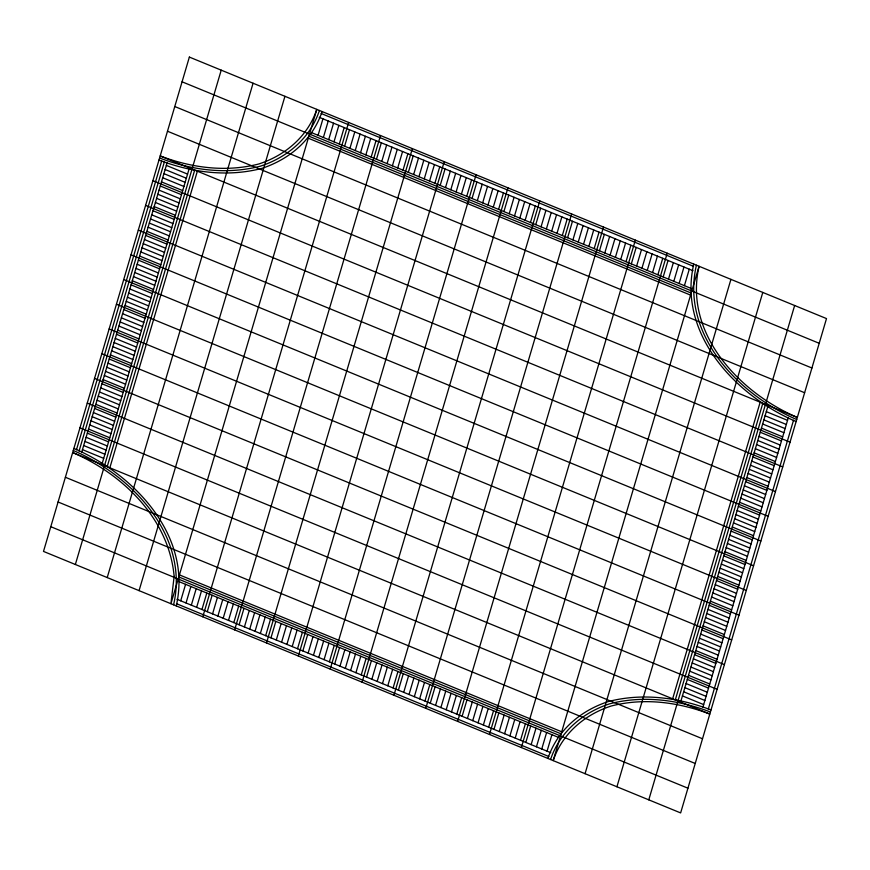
<?xml version="1.0" encoding="UTF-8"?>
<svg xmlns="http://www.w3.org/2000/svg" width="870" height="870" viewBox="0 0 870 870"><rect width="100%" height="100%" fill="white"/><g stroke="black" fill="none" stroke-linecap="round" stroke-linejoin="round"><path stroke-width="1.3" d="M173.587 604.813C189.529 536.105 132.153 475.607 73.276 450.497M176.24 605.901C192.509 535.8 133.958 474.052 73.885 448.431M693.76 264.099C677.491 334.2 736.042 395.948 796.115 421.569M696.413 265.187C680.471 333.895 737.847 394.393 796.724 419.503M76.462 449.79L161.711 160.885M79.04 451.16L164.441 161.7M81.617 452.52L167.181 162.527M102.214 463.405L189.051 169.074M75.353 564.5L221.219 70.155M107.347 466.157L194.532 170.672M109.75 468.103L197.446 170.911M107.217 577.571L253.072 83.226M139.069 590.643L284.936 96.309M180.71 600.811L185.582 584.336M318.072 135.307L322.933 118.831M186.028 602.986L190.889 586.51M323.379 137.482L328.24 121.006M191.335 605.172L196.196 588.696M328.686 139.668L333.547 123.192M196.642 607.347L201.503 590.871M333.993 141.843L338.854 125.367M201.949 609.522L206.81 593.046M339.311 144.028L344.172 127.542M202.786 616.797L348.642 122.452M207.267 611.708L212.128 595.232M344.618 146.203L349.479 129.728M212.574 613.883L217.435 597.407M349.925 148.378L354.786 131.903M217.881 616.069L222.742 599.582M355.232 150.564L360.093 134.078M223.188 618.244L228.049 601.768M360.539 152.739L365.411 136.264M228.505 620.419L233.367 603.943M365.857 154.914L370.718 138.439M233.812 622.605L238.674 606.129M371.164 157.1L376.025 140.625M234.639 629.869L380.505 135.535M239.119 624.78L243.981 608.304M376.471 159.275L381.332 142.8M244.426 626.965L249.288 610.479M381.778 161.461L386.639 144.975M249.733 629.14L254.605 612.665M387.096 163.636L391.957 147.16M255.051 631.315L259.912 614.84M392.403 165.811L397.264 149.335M260.358 633.501L265.219 617.015M397.71 167.997L402.571 151.51M265.665 635.676L270.526 619.201M403.017 170.172L407.878 153.696M266.503 642.941L412.358 148.607M270.972 637.851L275.833 621.376M408.334 172.347L413.196 155.871M276.29 640.037L281.151 623.562M413.642 174.533L418.503 158.057M281.597 642.212L286.458 625.737M418.948 176.708L423.81 160.232M286.904 644.398L291.765 627.912M424.255 178.894L429.117 162.407M292.211 646.573L297.072 630.097M429.562 181.069L434.434 164.593M297.529 648.748L302.39 632.272M434.88 183.244L439.741 166.768M298.356 656.024L444.222 161.679M302.836 650.934L307.697 634.458M440.187 185.43L445.048 168.954M308.143 653.109L313.004 636.633M445.494 187.605L450.355 171.129M313.45 655.284L318.311 638.808M450.801 189.78L455.662 173.304M318.757 657.47L323.629 640.994M456.119 191.965L460.98 175.49M324.075 659.645L328.936 643.169M461.426 194.141L466.287 177.665M329.382 661.831L334.243 645.344M466.733 196.326L471.594 179.84M330.208 669.095L476.075 174.75M334.689 664.006L339.55 647.53M472.04 198.501L476.901 182.026M339.996 666.181L344.857 649.705M477.347 200.676L482.219 184.201M345.314 668.367L350.175 651.891M482.665 202.862L487.526 186.387M350.621 670.542L355.482 654.066M487.972 205.037L492.833 188.562M355.928 672.727L360.789 656.241M493.279 207.223L498.14 190.737M361.235 674.902L366.096 658.427M498.586 209.398L503.447 192.922M362.072 682.167L507.928 187.833M366.553 677.077L371.414 660.602M503.904 211.573L508.765 195.097M371.86 679.263L376.721 662.777M509.211 213.759L514.072 197.272M377.167 681.438L382.028 664.963M514.518 215.934L519.379 199.458M382.474 683.613L387.335 667.138M519.825 218.109L524.686 201.633M387.781 685.799L392.653 669.324M525.143 220.295L530.004 203.819M393.099 687.974L397.96 671.499M530.45 222.47L535.311 205.994M393.925 695.25L539.791 200.905M398.406 690.16L403.267 673.674M535.757 224.656L540.618 208.169M403.713 692.335L408.574 675.859M541.064 226.831L545.925 210.355M409.02 694.51L413.881 678.034M546.371 229.006L551.243 212.53M414.337 696.696L419.199 680.22M551.689 231.192L556.55 214.716M419.644 698.871L424.506 682.395M556.996 233.367L561.857 216.891M424.951 701.046L429.813 684.57M562.303 235.542L567.164 219.066M425.778 708.321L571.644 213.976M430.258 703.232L435.12 686.756M567.61 237.727L572.471 221.252M435.565 705.407L440.437 688.931M572.928 239.902L577.789 223.427M440.883 707.593L445.744 691.106M578.235 242.088L583.096 225.602M446.19 709.768L451.051 693.292M583.542 244.263L588.403 227.788M451.497 711.943L456.358 695.467M588.849 246.438L593.71 229.963M456.804 714.129L461.665 697.653M594.166 248.624L599.028 232.149M457.642 721.393L603.497 227.059M462.122 716.304L466.983 699.828M599.473 250.799L604.335 234.324M467.429 718.489L472.29 702.003M604.78 252.985L609.642 236.499M472.736 720.664L477.597 704.189M610.087 255.16L614.949 238.684M478.043 722.839L482.904 706.364M615.394 257.335L620.266 240.859M483.361 725.025L488.222 708.539M620.712 259.521L625.573 243.034M488.668 727.2L493.529 710.725M626.019 261.696L630.88 245.22M489.495 734.465L635.361 240.131M493.975 729.375L498.836 712.9M631.326 263.871L636.188 247.395M499.282 731.561L504.143 715.086M636.633 266.057L641.494 249.581M504.589 733.736L509.461 717.261M641.951 268.232L646.812 251.756M509.907 735.922L514.768 719.436M647.258 270.418L652.119 253.931M515.214 738.097L520.075 721.621M652.565 272.593L657.426 256.117M520.521 740.272L525.382 723.796M657.872 274.768L662.733 258.292M521.358 747.547L667.214 253.203M525.828 742.458L530.689 725.971M663.19 276.954L668.051 260.478M531.146 744.633L536.007 728.157M668.497 279.129L673.358 262.653M536.453 746.808L541.314 730.332M673.804 281.304L678.665 264.828M541.76 748.994L546.621 732.518M679.111 283.489L683.972 267.014M547.067 751.169L551.928 734.693M684.418 285.664L689.29 269.189M585.064 773.691L730.93 279.357M616.928 786.774L762.783 292.429M672.553 699.088L760.25 401.896M675.468 699.328L762.653 403.843M648.781 799.845L794.647 305.5M680.949 700.926L767.786 406.594M702.819 707.473L788.383 417.48M708.289 709.115L793.538 420.21M319.442 110.468C310.351 137.949 287.361 157.426 260.282 166.203C226.711 174.892 191.661 170.215 159.58 158.014M322.096 111.556C312.613 139.863 289.601 159.243 261.729 168.432C227.472 177.295 191.704 172.532 158.971 160.069M547.904 758.444C557.387 730.137 580.399 710.757 608.271 701.568C642.528 692.705 678.295 697.468 711.029 709.931M550.558 759.532C559.649 732.051 582.639 712.573 609.718 703.797C643.289 695.108 678.339 699.784 710.42 711.986M321.139 113.481L693.51 266.307M319.225 117.309L692.988 270.711M311.569 132.642L690.921 288.34M182.069 81.802L819.203 343.291M309.611 136.449L690.454 292.755M307.904 138.058L690.943 295.267M174.772 106.521L811.917 368.01M167.486 131.229L804.619 392.729M166.333 165.398L187.572 174.109M766.307 411.64L787.535 420.351M165.115 169.519L186.354 178.23M765.089 415.762L786.328 424.473M163.897 173.641L185.136 182.352M763.871 419.884L785.11 428.595M162.679 177.752L183.918 186.474M762.653 423.994L783.892 432.716M161.472 181.874L182.711 190.595M761.435 428.116L782.674 436.838M152.892 180.666L790.036 442.167M160.254 185.995L181.493 194.717M760.228 432.238L781.467 440.959M159.036 190.117L180.275 198.828M759.01 436.359L780.249 445.07M157.818 194.238L179.057 202.949M757.792 440.481L779.031 449.192M156.611 198.349L177.839 207.071M756.574 444.592L777.813 453.313M155.393 202.471L176.632 211.192M755.367 448.713L776.605 457.435M154.175 206.592L175.414 215.314M754.149 452.835L775.387 461.557M145.605 205.385L782.739 466.885M152.957 210.714L174.196 219.425M752.931 456.957L774.169 465.667M151.739 214.836L172.978 223.546M751.713 461.078L772.951 469.789M150.532 218.946L171.771 227.668M750.505 465.189L771.733 473.911M149.314 223.068L170.553 231.79M749.287 469.311L770.526 478.032M148.096 227.19L169.335 235.911M748.069 473.432L769.308 482.154M146.878 231.311L168.117 240.022M746.851 477.554L768.09 486.265M138.308 230.104L775.453 491.594M145.671 235.433L166.909 244.144M745.633 481.675L766.872 490.386M144.453 239.544L165.691 248.265M744.426 485.786L765.665 494.508M143.235 243.665L164.474 252.387M743.208 489.908L764.447 498.63M142.017 247.787L163.255 256.509M741.99 494.029L763.229 502.751M140.809 251.908L162.037 260.619M740.772 498.151L762.011 506.862M139.591 256.03L160.83 264.741M739.565 502.273L760.804 510.984M131.022 254.823L768.156 516.312M138.373 260.141L159.612 268.863M738.347 506.383L759.586 515.105M137.155 264.262L158.394 272.984M737.129 510.505L758.368 519.227M135.938 268.384L157.176 277.106M735.911 514.627L757.15 523.348M134.73 272.506L155.969 281.217M734.704 518.748L755.932 527.459M133.512 276.627L154.751 285.338M733.486 522.87L754.725 531.581M132.294 280.749L153.533 289.46M732.268 526.992L753.507 535.702M123.725 279.531L760.858 541.031M131.076 284.86L152.315 293.581M731.05 531.102L752.289 539.824M129.869 288.981L151.097 297.703M729.832 535.224L751.071 543.946M128.651 293.103L149.89 301.814M728.625 539.346L749.864 548.056M127.433 297.225L148.672 305.935M727.407 543.467L748.646 552.178M126.215 301.346L147.454 310.057M726.189 547.589L747.428 556.3M124.997 305.457L146.236 314.179M724.971 551.7L746.21 560.421M116.428 304.25L753.572 565.75M123.79 309.579L145.029 318.3M723.764 555.821L745.003 564.543M122.572 313.7L143.811 322.411M722.546 559.943L743.785 568.654M121.354 317.822L142.593 326.533M721.328 564.064L742.567 572.775M120.136 321.943L141.375 330.654M720.11 568.186L741.349 576.897M118.929 326.054L140.168 334.776M718.903 572.297L740.131 581.019M117.711 330.176L138.95 338.898M717.685 576.418L738.924 585.14M109.141 328.969L746.275 590.469M116.493 334.297L137.732 343.008M716.467 580.54L737.706 589.262M115.275 338.419L136.514 347.13M715.249 584.662L736.488 593.373M114.068 342.541L135.296 351.252M714.031 588.783L735.27 597.494M112.85 346.651L134.089 355.373M712.824 592.894L734.062 601.616M111.632 350.773L132.871 359.495M711.606 597.016L732.844 605.737M110.414 354.895L131.653 363.616M710.388 601.137L731.626 609.859M101.844 353.688L738.978 615.177M109.196 359.016L130.435 367.727M709.17 605.259L730.408 613.97M107.989 363.138L129.228 371.849M707.962 609.381L729.19 618.091M106.771 367.249L128.01 375.971M706.744 613.491L727.983 622.213M105.553 371.37L126.792 380.092M705.526 617.613L726.765 626.335M104.335 375.492L125.574 384.214M704.308 621.735L725.547 630.456M103.128 379.614L124.366 388.324M703.09 625.856L724.329 634.567M94.547 378.406L731.692 639.896M101.91 383.735L123.148 392.446M701.883 629.978L723.122 638.689M100.692 387.846L121.93 396.568M700.665 634.089L721.904 642.81M99.474 391.968L120.712 400.689M699.447 638.21L720.686 646.932M98.266 396.089L119.494 404.811M698.229 642.332L719.468 651.054M97.048 400.211L118.287 408.922M697.022 646.453L718.261 655.164M95.831 404.332L117.069 413.043M695.804 650.575L717.043 659.286M87.261 403.114L724.395 664.615M94.612 408.443L115.851 417.165M694.586 654.686L715.825 663.408M93.394 412.565L114.633 421.287M693.368 658.807L714.607 667.529M92.187 416.686L113.426 425.408M692.161 662.929L713.389 671.651M90.969 420.808L112.208 429.519M690.943 667.051L712.182 675.762M89.751 424.93L110.99 433.641M689.725 671.172L710.964 679.883M88.533 429.04L109.772 437.762M688.507 675.283L709.746 684.005M79.964 427.833L717.108 689.334M87.326 433.162L108.565 441.884M687.289 679.405L708.528 688.126M86.108 437.284L107.347 446.005M686.082 683.526L707.321 692.248M84.89 441.405L106.129 450.116M684.864 687.648L706.103 696.359M83.672 445.527L104.911 454.238M683.646 691.77L704.885 700.48M82.465 449.649L103.693 458.359M682.428 695.891L703.667 704.602M65.38 477.271L702.514 738.771M58.083 501.99L695.228 763.479M179.057 574.733L562.096 731.942M179.546 577.245L560.389 733.551M50.797 526.709L687.931 788.198M179.079 581.66L558.431 737.358M177.012 599.289L550.775 752.691M176.49 603.693L548.861 756.519M174.141 576.353L170.922 603.726L316.789 109.381C307.882 136.296 285.36 155.382 258.836 163.973C225.95 172.488 191.607 167.91 160.189 155.947L797.322 417.448C739.663 392.849 683.45 333.58 699.078 266.274L553.211 760.619C562.118 733.704 584.64 714.618 611.164 706.027C644.05 697.512 678.393 702.09 709.811 714.053L72.678 452.552C123.322 474.433 169.03 519.064 174.141 576.353M189.366 57.083L43.5 551.417L680.634 812.917L826.5 318.583L189.366 57.083"/></g></svg>
